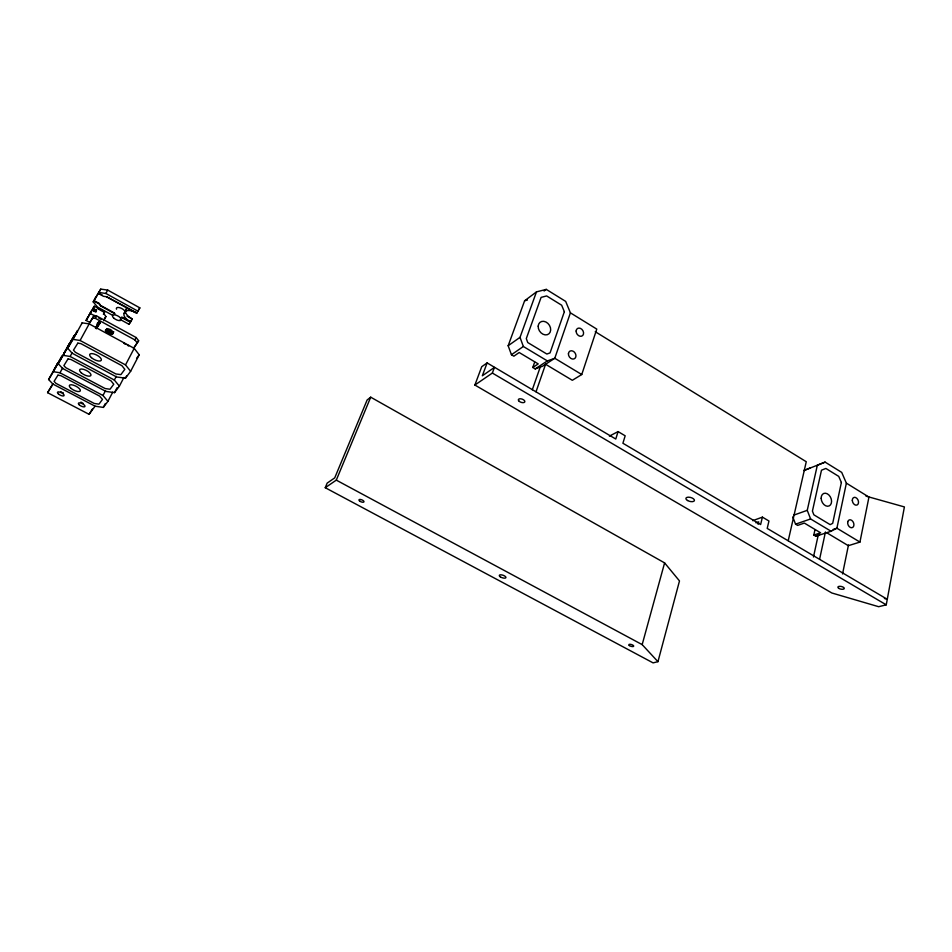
<?xml version="1.0" encoding="UTF-8"?>
<svg xmlns="http://www.w3.org/2000/svg" width="952" height="952" viewBox="0 0 952 952"><rect width="100%" height="100%" fill="white"/><g stroke="black" fill="none" stroke-linecap="round" stroke-linejoin="round"><path stroke-width="1.43" d="M127.366 345.088L128.936 345.695L128.044 345.719M884.408 598.451L887.264 599.284L767.205 528.419L768.954 521.018L762.409 517.138L760.624 524.54L622.906 443.251L625.167 435.802L618.074 431.589L615.777 439.039L487.115 362.914L481.736 366.698L474.881 385.036L831.846 592.989L878.672 606.71L886.241 604.829L904.4 506.928L865.999 496.147M826.729 532.739L848.339 545.686L859.942 542.081L868.95 497.087L846.376 483.152L841.711 472.394L825.11 462.113L803.845 470.55L810.223 467.979M842.556 573.937L848.494 544.925M846.376 483.152L836.891 528.205L831.084 531.252L815.852 536.262L813.805 535.048L814.971 529.74M819.612 559.181L825.455 531.966M813.472 557.003L818.196 535.238M831.084 531.252L810.604 518.959L807.248 510.343L817.34 465.23L825.11 462.113M788.232 540.653L806.261 461.732L595.238 331.701M758.125 524.314L758.72 521.839L755.947 522.838M657.951 661.676L679.49 580.934L664.603 562.894L370.709 397.186L367.139 399.971L334.723 477.88L327.167 483.104L325.251 487.71L653.084 662.878L657.951 661.676L642.172 644.623L336.294 480.129L325.251 487.71M642.172 644.623L664.603 562.894M545.579 364.271L572.33 380.3L581.755 374.529L596.773 329.106L570.415 312.839L565.678 301.403L546.269 289.384L536.476 291.883L524.611 300.784L508.166 345.731L511.438 354.739L513.866 356.191L519.185 352.514L538.213 363.902L532.787 367.472L535.179 368.9L542.509 366.27L554.778 358.273L570.415 312.839M536.024 391.784L545.722 363.866M532.299 389.761L540.546 366.163M532.787 367.472L534.679 362.117M508.166 345.731L520.018 337.341L536.476 291.883M474.881 385.036L492.351 373.053L494.433 367.412L482.331 375.79L487.115 362.914M97.497 324.323C101.924 325.203 93.76 325.584 98.913 321.752M336.294 480.129L370.709 397.186M123.962 343.172L125.533 343.85L124.272 343.648M76.672 331.891L77.219 330.987L67.663 348.218L72.162 353.216L116.632 376.968L125.45 378.17L130.626 371.316L139.206 354.81L134.196 348.349L89.179 323.894L82.158 322.847L81.586 323.775M58.239 363.712L74.089 335.83L58.239 363.712L62.653 368.495L105.969 391.427L114.502 392.64L117.072 387.726M114.502 392.64L119.393 386.167L123.927 377.48M125.45 378.17L126.759 375.659M57.227 363.938L57.715 363.14L48.611 379.539L52.943 384.096L95.081 406.195L103.328 407.408L105.363 403.517M130.626 371.316L125.521 364.913L134.196 348.349M138.635 340.745L133.542 348.396L138.635 340.745L136.172 337.543L96.485 315.862L94.117 315.517L89.797 322.478M103.328 407.408L107.933 401.327L112.741 392.141M107.933 401.327L102.971 395.485L105.541 390.629M137.386 343.137L134.922 339.935L136.172 337.543M119.393 386.167L114.359 380.05L116.322 376.314M53.014 383.632L47.6 392.676L89.083 414.322L92.332 409.098M100.757 289.122L98.318 293.454L103.518 296.322L106.529 296.738L136.6 313.351L139.837 307.865L107.707 290.074L100.757 289.122L95.045 298.571M136.6 313.351L139.837 307.865M120.202 319.467L129.02 324.311L132.185 318.956A10.127 4.355 27.6 0 1 125.664 310.697M129.02 324.311L132.185 318.956L127.044 316.123M109.539 333.676L110.813 331.296L113.776 331.772L112.503 334.152C96.009 330.511 113.609 324.775 112.503 334.152M110.218 333.902L111.491 331.534M111.479 334.176L112.752 331.808L110.825 334.069L112.146 331.701M112.027 334.2L113.3 331.82M126.438 309.757L125.533 311.494A10.163 4.367 27.5 0 1 135.422 312.268M106.041 331.332L107.314 328.964L110.813 331.296M106.469 331.784L107.743 329.404M106.981 332.212L108.254 329.844M107.564 332.641L108.837 330.261M108.195 333.022L109.468 330.653M108.861 333.378L110.134 330.998M105.696 330.903L106.981 328.523M104.303 319.337L105.898 316.528L103.875 313.613L104.779 311.947L94.331 306.211L92.463 309.364L96.164 311.387M103.613 320.741L105.898 316.528M95.498 328.333L99.079 321.74M100.055 322.49L97.021 327.774L96.045 327.44L97.163 327.678L96.152 327.298L99.365 321.693M103.554 314.017L104.042 313.113M98.115 324.192L99.686 321.931M98.472 324.358L99.77 321.978M96.366 328.797L98.96 324.227M89.226 323.692L94.117 315.517M114.954 313.791L100.781 306.008L99.127 303.414L93.986 300.582L98.901 292.478L105.862 293.454L138.052 311.245M106.529 296.738L126.818 307.46L124.236 313.446L126.64 309.745M92.808 317.897L95.176 318.242L96.485 315.862M89.678 322.371L86.096 320.419L92.463 309.626L96.342 311.78M48.611 379.539L53.383 371.685L59.976 372.791L62.653 367.924M93.629 311.28L93.831 310.876M63.308 355.37L70.127 356.464L72.185 352.728M100.781 306.008L99.127 303.414M94.331 306.211L92.177 310.078L95.498 311.899L96.449 310.221L93.129 308.412M67.663 348.218L73.042 339.376L80.087 340.471L89.179 323.894M105.862 293.454L107.707 290.074M53.383 371.685L62.106 355.905L53.847 370.138M69.413 343.553L63.617 354.061L67.699 347.313M112.633 315.314L97.497 307.02L93.213 301.891L95.616 297.619M73.042 339.376L82.158 322.847M86.096 320.419L88.215 316.588M90.071 313.208L89.143 314.933M90.916 311.899L91.416 311.007L89.845 313.66M93.213 301.891L93.784 300.951L98.925 303.783M67.045 347.754L67.568 346.897M67.77 346.528L72.233 339.209M73.173 338.317L77.517 331.165M86.953 318.92L90.63 312.887M96.449 310.221L92.844 308.876M47.6 392.676L52.943 384.096M103.435 314.315L103.994 313.315M98.913 322.157L97.937 323.394L98.532 323.192M96.152 327.298L97.247 327.428M89.083 414.322L95.081 406.195M136.576 358.321L139.206 354.81M544.104 291.003L546.269 289.384M511.438 354.739L523.35 346.492L547.376 360.915L554.778 358.273L581.755 374.529M535.179 368.9L547.376 360.915M815.852 536.262L819.327 534.453M609.387 436.123L618.074 431.589M752.699 520.673L762.409 517.138M793.635 515.187L807.248 510.343M792.742 516.888L795.563 524.159L810.604 518.959M813.805 535.048L820.6 532.799L804.345 523.076L797.633 525.397L795.563 524.159M833.083 529.455L836.891 528.205L859.942 542.081M524.611 300.784L527.384 300.07M59.976 372.791L102.971 395.485M70.127 356.464L114.359 380.05M80.087 340.471L125.521 364.913M90.333 313.494L96.366 316.79M98.782 318.099L101.198 319.42M95.176 318.242L134.922 339.935M121.404 317.325L130.424 322.288M97.532 308.591L103.328 311.768M100.983 305.628L114.597 313.113M122.011 317.183L130.614 321.919A10.139 4.332 27.5 0 1 124.069 313.672M128.068 308.15L135.553 312.28M98.52 293.073L102.423 295.227M492.351 373.053L886.241 604.829M520.018 337.341L523.35 346.492M83.312 403.458A3.653 1.333 26.5 0 1 82.455 403.065M81.646 402.589A3.653 1.333 26.5 0 1 80.944 402.065M63.356 392.855A3.689 1.345 26.8 0 1 62.499 392.557M61.63 392.153A3.689 1.345 26.8 0 1 60.809 391.677M116.525 309.21A4.879 2.083 27.8 0 1 118.917 307.52A4.879 2.083 27.8 0 1 124.414 310.542A4.879 2.083 27.8 0 1 123.903 313.267M98.056 326.262L96.64 325.584L98.056 326.262M99.817 323.502L98.401 322.823L99.805 323.561M841.366 482.485L832.691 523.338L830.168 524.647L813.877 514.83L812.425 511.117L821.481 470.217L825.872 468.443L838.724 476.381L841.366 482.485M564.357 311.709L550.054 352.906L546.853 354.037L527.741 342.541L526.301 338.579L541.105 297.381L546.65 295.941L561.656 305.211L564.357 311.709M57.953 375.159L54.086 381.371L55.954 383.358L94.284 403.469L98.96 404.16L102.471 399.423L99.651 396.127L60.797 375.635L57.953 375.159M67.985 358.999L63.879 365.604L65.783 367.686L105.196 388.559L110.027 389.237L113.764 384.215L110.896 380.752L70.936 359.475L67.985 358.999M77.826 343.148L73.471 350.157L75.422 352.323L115.87 373.957L120.88 374.636L124.831 369.317L121.927 365.699L80.872 343.624L77.826 343.148M97.247 325.572L97.901 326.417L97.247 325.572M359.808 501.168A2.713 1.071 21.7 0 0 363.962 501.871A2.713 1.071 21.7 0 0 360.582 499.491A2.713 1.071 21.7 0 0 359.808 501.168M500.228 576.769A3.499 1.321 18.9 0 0 505.821 577.804A3.499 1.321 18.9 0 0 501.799 574.913A3.499 1.321 18.9 0 0 500.228 576.769M629.343 645.539A2.558 0.916 16.8 0 0 633.556 646.372A2.558 0.916 16.8 0 0 630.855 644.397A2.558 0.916 16.8 0 0 629.343 645.539M519.221 401.316A3.415 1.69 19.2 0 0 524.731 402.018A3.415 1.69 19.2 0 0 520.839 398.805A3.415 1.69 19.2 0 0 519.221 401.316M687.511 500.502A4.415 2.023 15 0 0 694.413 500.609A4.415 2.023 15 0 0 688.558 497.17A4.415 2.023 15 0 0 687.511 500.502M838.879 588.407A3.261 1.345 12.4 0 0 844.186 588.693A3.261 1.345 12.4 0 0 840.164 586.325A3.261 1.345 12.4 0 0 838.879 588.407M821.159 498.265A6.795 4.843 66.3 0 0 829.073 505.964A6.795 4.843 66.3 0 0 828.871 494.957A6.795 4.843 66.3 0 0 821.159 498.265M852.314 500.359A4.106 2.88 66.5 0 0 857.062 505.012A4.106 2.88 66.5 0 0 856.883 498.372A4.106 2.88 66.5 0 0 852.314 500.359M847.732 521.91A4.153 2.927 67.2 0 0 851.695 527.753A4.153 2.927 67.2 0 0 852.944 521.625A4.153 2.927 67.2 0 0 847.732 521.91M538.189 326.143A7.283 5.724 55.6 0 0 547.186 334.735A7.283 5.724 55.6 0 0 547.924 323.418A7.283 5.724 55.6 0 0 538.189 326.143M576.138 331.01A4.391 3.403 56.7 0 0 581.529 336.199A4.391 3.403 56.7 0 0 581.91 329.368A4.391 3.403 56.7 0 0 576.138 331.01M568.427 353.751A4.427 3.475 57.4 0 0 573.877 358.963A4.427 3.475 57.4 0 0 574.282 352.026A4.427 3.475 57.4 0 0 568.427 353.751M71.007 388.38A6.128 2.273 26.8 0 0 80.242 391.034A6.128 2.273 26.8 0 0 73.244 385.108A6.128 2.273 26.8 0 0 71.007 388.38M79.385 404.969A3.653 1.333 26.4 0 0 84.918 406.563A3.653 1.333 26.4 0 0 80.741 403.065A3.653 1.333 26.4 0 0 79.385 404.969M58.5 394.045A3.689 1.345 26.8 0 0 64.046 395.639A3.689 1.345 26.8 0 0 59.786 392.093A3.689 1.345 26.8 0 0 58.5 394.045M81.301 372.851A6.319 2.416 27 0 0 90.856 375.564A6.319 2.416 27 0 0 83.693 369.376A6.319 2.416 27 0 0 81.301 372.851M113.693 318.027A4.891 2.071 27.7 0 0 121.106 320.074A4.891 2.071 27.7 0 0 115.692 315.053A4.891 2.071 27.7 0 0 113.693 318.027M91.404 357.631A6.497 2.558 27.2 0 0 101.245 360.403A6.497 2.558 27.2 0 0 93.927 353.942A6.497 2.558 27.2 0 0 91.404 357.631"/></g></svg>
